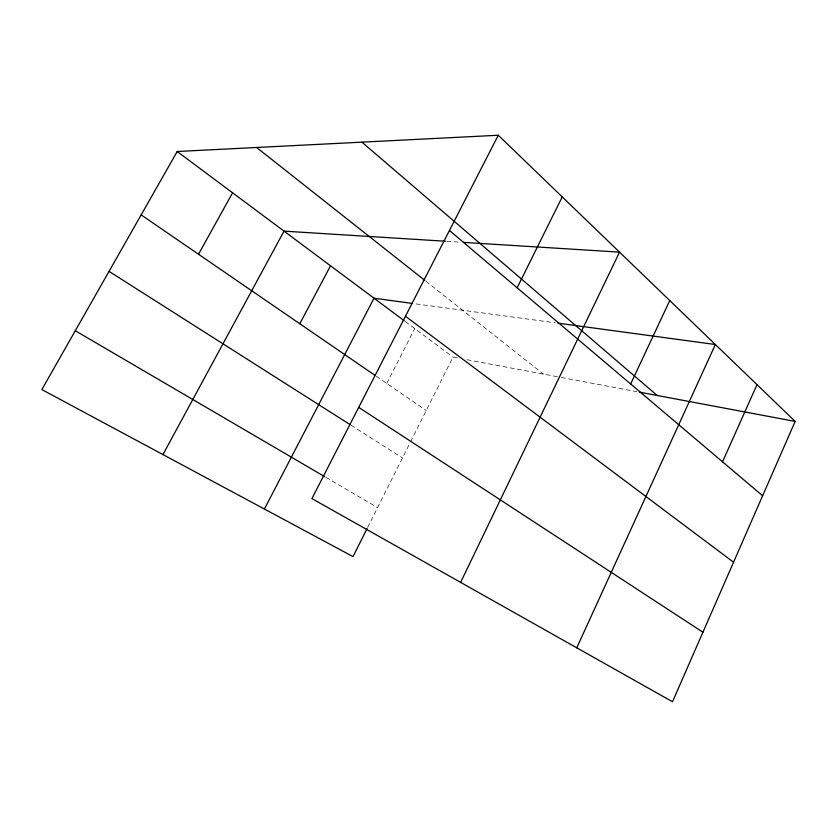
<?xml version="1.0" encoding="UTF-8"?>
<svg xmlns="http://www.w3.org/2000/svg" width="837" height="837" viewBox="0 0 837 837"><rect width="100%" height="100%" fill="white"/><g stroke="black" fill="none" stroke-linecap="round" stroke-linejoin="round"><path stroke-width="0.63" stroke-dasharray="4.18 3.14" d="M367.642 527.446L410.015 442.909M410.59 441.748L453.005 357.096L459.346 358.288M386.767 383.43L414.754 328.585M446.707 241.318L460.758 242.196M416.073 303.925L555.349 322.81M466.941 359.722L560.068 377.225M561.345 377.466L636.779 391.643M325.855 477.341L377.592 507.609M351.101 425.28L402.471 457.944M376.252 376.221L426.242 410.517M405.349 321.575L453.005 357.096M425.813 281.18L543.391 374.087"/><path stroke-width="1.26" d="M795.15 421.419L672.509 701.751L311.929 498.601L498.277 135.249L795.15 421.419L639.332 392.124M722.53 461.815L757.004 384.654M576.766 647.807L715.373 344.52L557.892 323.155M630.659 383.995L669.757 300.546M460.632 582.385L619.537 252.136L463.321 242.364M517.13 287.813L562.223 196.894M367.066 528.618L353.026 556.615L41.85 389.561L177.193 151.507L498.277 135.249M264.398 509.042L374.013 298.213L412.254 303.402M299.792 323.741L330.531 265.8M162.953 454.575L284.015 231.138L445.43 241.244M198.515 254.249L232.592 192.803M75.288 330.741L324.746 476.692M109.051 271.366L350.023 424.589M358.717 407.368L702.923 632.228M141.16 214.889L375.206 375.499M177.193 151.507L404.302 320.791M405.453 316.25L733.557 562.213M256.624 147.49L424.788 280.374M449.448 230.468L762.622 495.776M361.929 142.154L657.181 395.482"/></g></svg>
